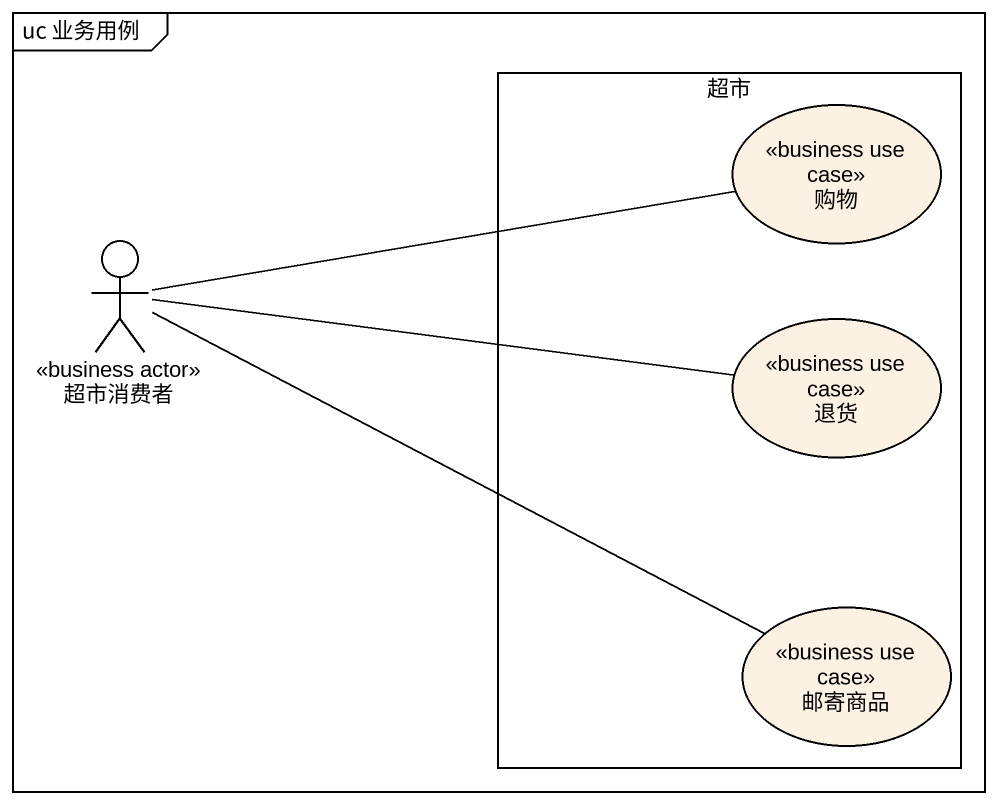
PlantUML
@startuml
mainframe uc 业务用例
rectangle 超市 {
  usecase 购物 <<business use case>>
  usecase 退货 <<business use case>>
  usecase 邮寄商品 <<business use case>>
}
actor 超市消费者 <<business actor>>
超市消费者 -right- 购物
超市消费者 -right- 退货
超市消费者 -right- 邮寄商品
@enduml
